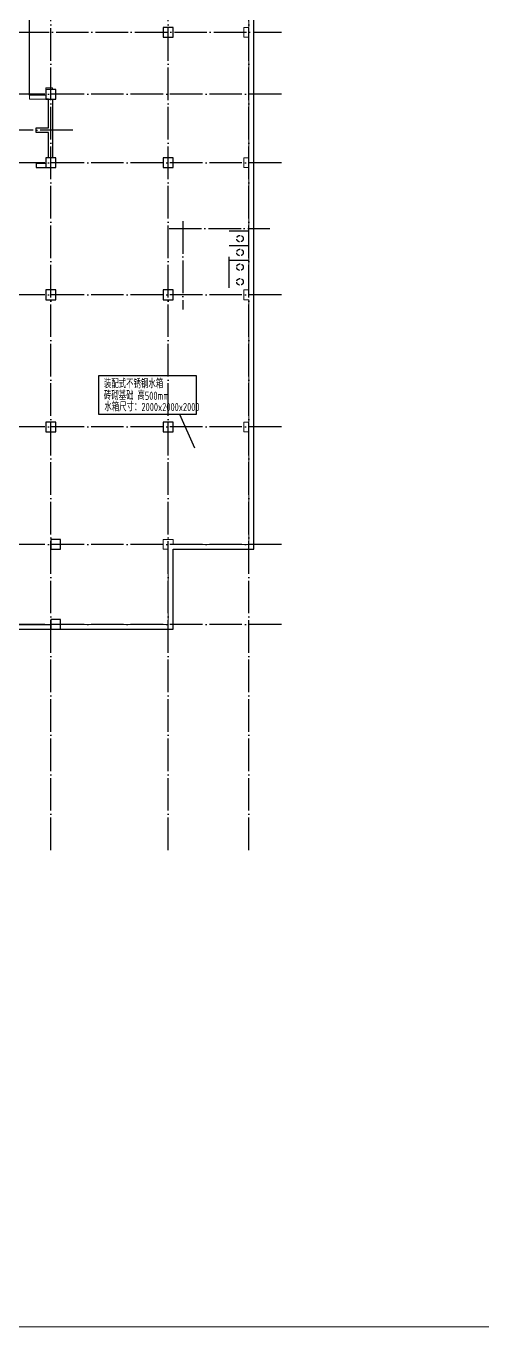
# Model space of a CAD drawing. Extents: x 115549 to 768939, y -502199 to 402497.
# Drawn here: x 274758 to 302748, y -502199 to -422439 of the extents above; entities that cross this region are included whole.
import ezdxf

# ---------------------------------------------------------------- set-up
doc = ezdxf.new("R2010")
doc.units = 0
doc.header["$LTSCALE"] = 1000
doc.header["$MEASUREMENT"] = 0
doc.linetypes.add('DASH', pattern=[0.35, 0.25, -0.1])
doc.linetypes.add('DOTE', pattern=[2.42, 2, -0.2, 0.02, -0.2])
for name, color, linetype in [('COLUMN', 9, 'Continuous'), ('DOTE', 16, 'DOTE'), ('人防辅助线', 7, 'Continuous'), ('文字', 3, 'Continuous'), ('汽车坡道', 142, 'Continuous')]:
    doc.layers.add(name, color=color, linetype=linetype)
for name, color, linetype, lineweight in [('renWALL', 8, 'Continuous', 9), ('WALL', 150, 'Continuous', 30), ('剪力墙填充', 192, 'Continuous', 5)]:
    doc.layers.add(name, color=color, linetype=linetype, lineweight=lineweight)
doc.styles.add('TSSD_Rein', font='tssdeng.shx', dxfattribs={"width": 0.7, "bigfont": 'tssdchn.shx'})

# ---------------------------------------------------------------- blocks, each defined once
blk = doc.blocks.new('qiangzh3333')
at = {"layer": 'COLUMN', "color": 8}
for points in [[(503087801, 3697081396), (503088401, 3697081396), (503088401, 3697081996), (503087801, 3697081996)], [(503080601, 3697073396), (503081201, 3697073396), (503081201, 3697073996), (503080601, 3697073996)], [(503087801, 3697073396), (503088401, 3697073396), (503088401, 3697073996), (503087801, 3697073996)], [(503080601, 3697065296), (503081201, 3697065296), (503081201, 3697065896), (503080601, 3697065896)], [(503087801, 3697065296), (503088401, 3697065296), (503088401, 3697065896), (503087801, 3697065896)], [(503080601, 3697057196), (503081201, 3697057196), (503081201, 3697057796), (503080601, 3697057796)], [(503087801, 3697057196), (503088401, 3697057196), (503088401, 3697057796), (503087801, 3697057796)], [(503080901, 3697049996), (503081501, 3697049996), (503081501, 3697050596), (503080901, 3697050596)], [(503080901, 3697045096), (503081501, 3697045096), (503081501, 3697045696), (503080901, 3697045696)]]:
    blk.add_lwpolyline(points, close=True, dxfattribs=at)
for points in [[(503093351, 3697081396), (503093351, 3697081996)], [(503080751, 3697073996), (503080751, 3697075546), (503080001, 3697075546), (503080001, 3697075846), (503080751, 3697075846), (503080751, 3697077596), (503080601, 3697077596), (503081201, 3697077596), (503081201, 3697078196), (503080601, 3697078196), (503080601, 3697077596)], [(503093351, 3697073396), (503093351, 3697073996)], [(503093351, 3697065296), (503093351, 3697065896)], [(503093351, 3697057196), (503093351, 3697057796)]]:
    blk.add_lwpolyline(points, dxfattribs=at)
at = {"layer": 'renWALL', "color": 8}
for points in [[(503093051, 3697089246), (503093051, 3697081996), (503092751, 3697081996), (503092751, 3697081396), (503093051, 3697081396), (503093051, 3697073996), (503092751, 3697073996), (503092751, 3697073396), (503093051, 3697073396), (503093051, 3697065896), (503092751, 3697065896), (503092751, 3697065296), (503093051, 3697065296), (503093051, 3697057796), (503092751, 3697057796), (503092751, 3697057196), (503093051, 3697057196), (503093051, 3697050296), (503088401, 3697050296), (503088401, 3697050596), (503087801, 3697050596), (503087801, 3697049996), (503088101, 3697049996), (503088101, 3697045396), (503081501, 3697045396)], [(503080601, 3697077846), (503079601, 3697077846), (503079601, 3697077596), (503080601, 3697077596)], [(503081001, 3697078196), (503081001, 3697078296), (503080601, 3697078296), (503080601, 3697078196)]]:
    blk.add_lwpolyline(points, dxfattribs=at)
at = {"layer": 'WALL', "color": 8}
for points in [[(503093351, 3697081996), (503093351, 3697089246)], [(503093351, 3697073996), (503093351, 3697081396)], [(503081001, 3697077596), (503081001, 3697075696), (503081001, 3697073996)], [(503080601, 3697073646), (503080001, 3697073646), (503080001, 3697073396), (503080601, 3697073396)], [(503093351, 3697065896), (503093351, 3697073396)], [(503093351, 3697057796), (503093351, 3697065296)], [(503081501, 3697045096), (503088401, 3697045096), (503088401, 3697049996), (503093351, 3697049996), (503093351, 3697057196)], [(503073401, 3697045396), (503080901, 3697045396)], [(503073401, 3697045096), (503080901, 3697045096)]]:
    blk.add_lwpolyline(points, dxfattribs=at)
blk = doc.blocks.new('ganvrr')
at = {"layer": '人防辅助线'}
for p, q in [((6517386, -5310401), (6517386, -5311401)), ((6517386, -5311301), (6517386, -5312301)), ((6517386, -5312101), (6516186, -5312101)), ((6517386, -5313001), (6516186, -5313001)), ((6517386, -5313901), (6516186, -5313901))]:
    blk.add_line(p, q, dxfattribs=at)
at = {"layer": '人防辅助线', "linetype": 'DASH'}
for centre in [(6516726, -5310776), (6516726, -5311676), (6516726, -5312576), (6516726, -5313426)]:
    blk.add_circle(centre, 200, dxfattribs=at)
blk = doc.blocks.new('saaaa')
at = {"layer": 'COLUMN', "color": 8}
for p, q in [((504756090, 3696142793), (504755490, 3696142793)), ((504755490, 3696142793), (504755490, 3696142193)), ((504756090, 3696142193), (504756090, 3696142793)), ((504755490, 3696142193), (504756090, 3696142193)), ((504748890, 3696138993), (504748290, 3696138993)), ((504748290, 3696138993), (504748290, 3696138393)), ((504748440, 3696138393), (504748290, 3696138393)), ((504748290, 3696138393), (504748890, 3696138393)), ((504748440, 3696136643), (504748440, 3696138393)), ((504748890, 3696138393), (504748890, 3696138993)), ((504747690, 3696136343), (504747690, 3696136643)), ((504747690, 3696136643), (504748440, 3696136643)), ((504748440, 3696136343), (504747690, 3696136343)), ((504748440, 3696134793), (504748440, 3696136343)), ((504748890, 3696134793), (504748290, 3696134793)), ((504748290, 3696134793), (504748290, 3696134193)), ((504748890, 3696134193), (504748890, 3696134793)), ((504756090, 3696134793), (504755490, 3696134793)), ((504755490, 3696134793), (504755490, 3696134193)), ((504756090, 3696134193), (504756090, 3696134793)), ((504761040, 3696134193), (504761040, 3696134793)), ((504748290, 3696134193), (504748890, 3696134193)), ((504755490, 3696134193), (504756090, 3696134193)), ((504748890, 3696126693), (504748290, 3696126693)), ((504748290, 3696126693), (504748290, 3696126093)), ((504748890, 3696126093), (504748890, 3696126693)), ((504756090, 3696126693), (504755490, 3696126693)), ((504755490, 3696126693), (504755490, 3696126093)), ((504756090, 3696126093), (504756090, 3696126693)), ((504761040, 3696126093), (504761040, 3696126693)), ((504748290, 3696126093), (504748890, 3696126093)), ((504755490, 3696126093), (504756090, 3696126093)), ((504748890, 3696118593), (504748290, 3696118593)), ((504748290, 3696118593), (504748290, 3696117993)), ((504748890, 3696117993), (504748890, 3696118593)), ((504756090, 3696118593), (504755490, 3696118593)), ((504755490, 3696118593), (504755490, 3696117993)), ((504756090, 3696117993), (504756090, 3696118593)), ((504761040, 3696117993), (504761040, 3696118593)), ((504748290, 3696117993), (504748890, 3696117993)), ((504755490, 3696117993), (504756090, 3696117993)), ((504749190, 3696111393), (504748590, 3696111393)), ((504748590, 3696111393), (504748590, 3696110793)), ((504749190, 3696110793), (504749190, 3696111393)), ((504748590, 3696110793), (504749190, 3696110793)), ((504749190, 3696106493), (504748590, 3696106493)), ((504748590, 3696106493), (504748590, 3696105893)), ((504749190, 3696105893), (504749190, 3696106493)), ((504748590, 3696105893), (504749190, 3696105893))]:
    blk.add_line(p, q, dxfattribs=at)
at = {"layer": 'renWALL', "color": 8}
for p, q in [((504760740, 3696150043), (504760740, 3696142793)), ((504761040, 3696142793), (504761040, 3696150043)), ((504760740, 3696142793), (504760440, 3696142793)), ((504760440, 3696142793), (504760440, 3696142193)), ((504761040, 3696142193), (504761040, 3696142793)), ((504760440, 3696142193), (504760740, 3696142193)), ((504760740, 3696142193), (504760740, 3696134793)), ((504748690, 3696139093), (504748290, 3696139093)), ((504748290, 3696139093), (504748290, 3696138993)), ((504748690, 3696138993), (504748690, 3696139093)), ((504748290, 3696138643), (504747290, 3696138643)), ((504747290, 3696138643), (504747290, 3696138393)), ((504747290, 3696138393), (504748290, 3696138393)), ((504760740, 3696134793), (504760440, 3696134793)), ((504760440, 3696134793), (504760440, 3696134193)), ((504760440, 3696134193), (504760740, 3696134193)), ((504760740, 3696134193), (504760740, 3696126693)), ((504760740, 3696126693), (504760440, 3696126693)), ((504760440, 3696126693), (504760440, 3696126093)), ((504760440, 3696126093), (504760740, 3696126093)), ((504760740, 3696126093), (504760740, 3696118593)), ((504760740, 3696118593), (504760440, 3696118593)), ((504760440, 3696118593), (504760440, 3696117993)), ((504760440, 3696117993), (504760740, 3696117993)), ((504760740, 3696117993), (504760740, 3696111093)), ((504756090, 3696111393), (504755490, 3696111393)), ((504755490, 3696111393), (504755490, 3696110793)), ((504756090, 3696111093), (504756090, 3696111393)), ((504760740, 3696111093), (504756090, 3696111093)), ((504755490, 3696110793), (504755790, 3696110793)), ((504755790, 3696110793), (504755790, 3696106193)), ((504755790, 3696106193), (504749190, 3696106193))]:
    blk.add_line(p, q, dxfattribs=at)
at = {"layer": 'WALL', "color": 8}
for p, q in [((504761040, 3696134793), (504761040, 3696142193)), ((504748690, 3696138393), (504748690, 3696136493)), ((504748690, 3696136493), (504748690, 3696134793)), ((504748290, 3696134443), (504747690, 3696134443)), ((504747690, 3696134443), (504747690, 3696134193)), ((504747690, 3696134193), (504748290, 3696134193)), ((504761040, 3696126693), (504761040, 3696134193)), ((504761040, 3696118593), (504761040, 3696126093)), ((504761040, 3696110793), (504761040, 3696117993)), ((504756090, 3696105893), (504756090, 3696110793)), ((504756090, 3696110793), (504761040, 3696110793)), ((504741090, 3696106193), (504748590, 3696106193)), ((504741090, 3696105893), (504748590, 3696105893)), ((504749190, 3696105893), (504756090, 3696105893))]:
    blk.add_line(p, q, dxfattribs=at)
at = {"layer": 'WALL', "color": 8, "linetype": 'DASH'}
blk.add_line((504760740, 3696130367), (504760740, 3696130567), dxfattribs=at)

msp = doc.modelspace()

# ---------------------------------------------------------------- linework, layer by layer
msp.add_line((285118.3, -448321.8), (284198.8, -446249.3))
at = {"color": 0}
msp.add_lwpolyline([(279222.8, -443857.4), (285203.8, -443857.4), (285203.8, -446249.3), (279222.8, -446249.3)], close=True, dxfattribs=at)
at = {"layer": 'DOTE', "color": 1}
for p, q in [((276283.3, -472963.5), (276283.3, -308021.8)), ((283483.3, -472963.5), (283483.3, -308021.8)), ((288433.3, -472963.5), (288433.3, -413158.7)), ((290433.3, -426621.8), (225783.3, -426621.8)), ((277624.3, -428821.8), (272056.8, -428821.8)), ((290433.3, -430821.8), (225783.3, -430821.8)), ((284383.3, -434397.1), (284383.3, -439827.9)), ((283537.9, -434847.1), (289731.4, -434847.1)), ((290433.3, -438921.8), (225783.3, -438921.8)), ((290433.3, -447021.8), (225783.3, -447021.8)), ((290433.3, -454221.8), (225783.3, -454221.8)), ((290433.3, -459121.8), (225783.3, -459121.8))]:
    msp.add_line(p, q, dxfattribs=at)
msp.add_lwpolyline([(225783.3, -422821.8), (290433.3, -422821.8)], dxfattribs=at)
at = {"layer": '剪力墙填充'}
msp.add_lwpolyline([(180539.4, -264598.8), (768939.4, -264598.8), (768939.4, -502198.8), (180539.4, -502198.8)], close=True, dxfattribs=at)
at = {"layer": '汽车坡道'}
msp.add_line((274983.3, -426671.8), (274983.3, -418771.8), dxfattribs=at)

# ---------------------------------------------------------------- block references
msp.add_blockref('saaaa', (-504472306.5, -3696565314.4))
at = {"rotation": 180.0000000017327}
msp.add_blockref('ganvrr', (6804619.3, -5748898.5), dxfattribs=at)
at = {"layer": 'renWALL', "color": 8}
msp.add_blockref('qiangzh3333', (-502804617.7, -3697504518), dxfattribs=at)

# ---------------------------------------------------------------- texts
at = {"layer": '文字', "color": 7, "style": 'TSSD_Rein', "width": 0.7}
for s, p in [('装配式不锈钢水箱 ', (279540.3, -444637.3)), ('砖砌基础 高500mm ', (279540.3, -445357.8)), ('水箱尺寸：2000x2000x2000', (279568.4, -446048.7))]:
    msp.add_text(s, height=500, dxfattribs=at).set_placement(p)

doc.saveas('drawing.dxf')
